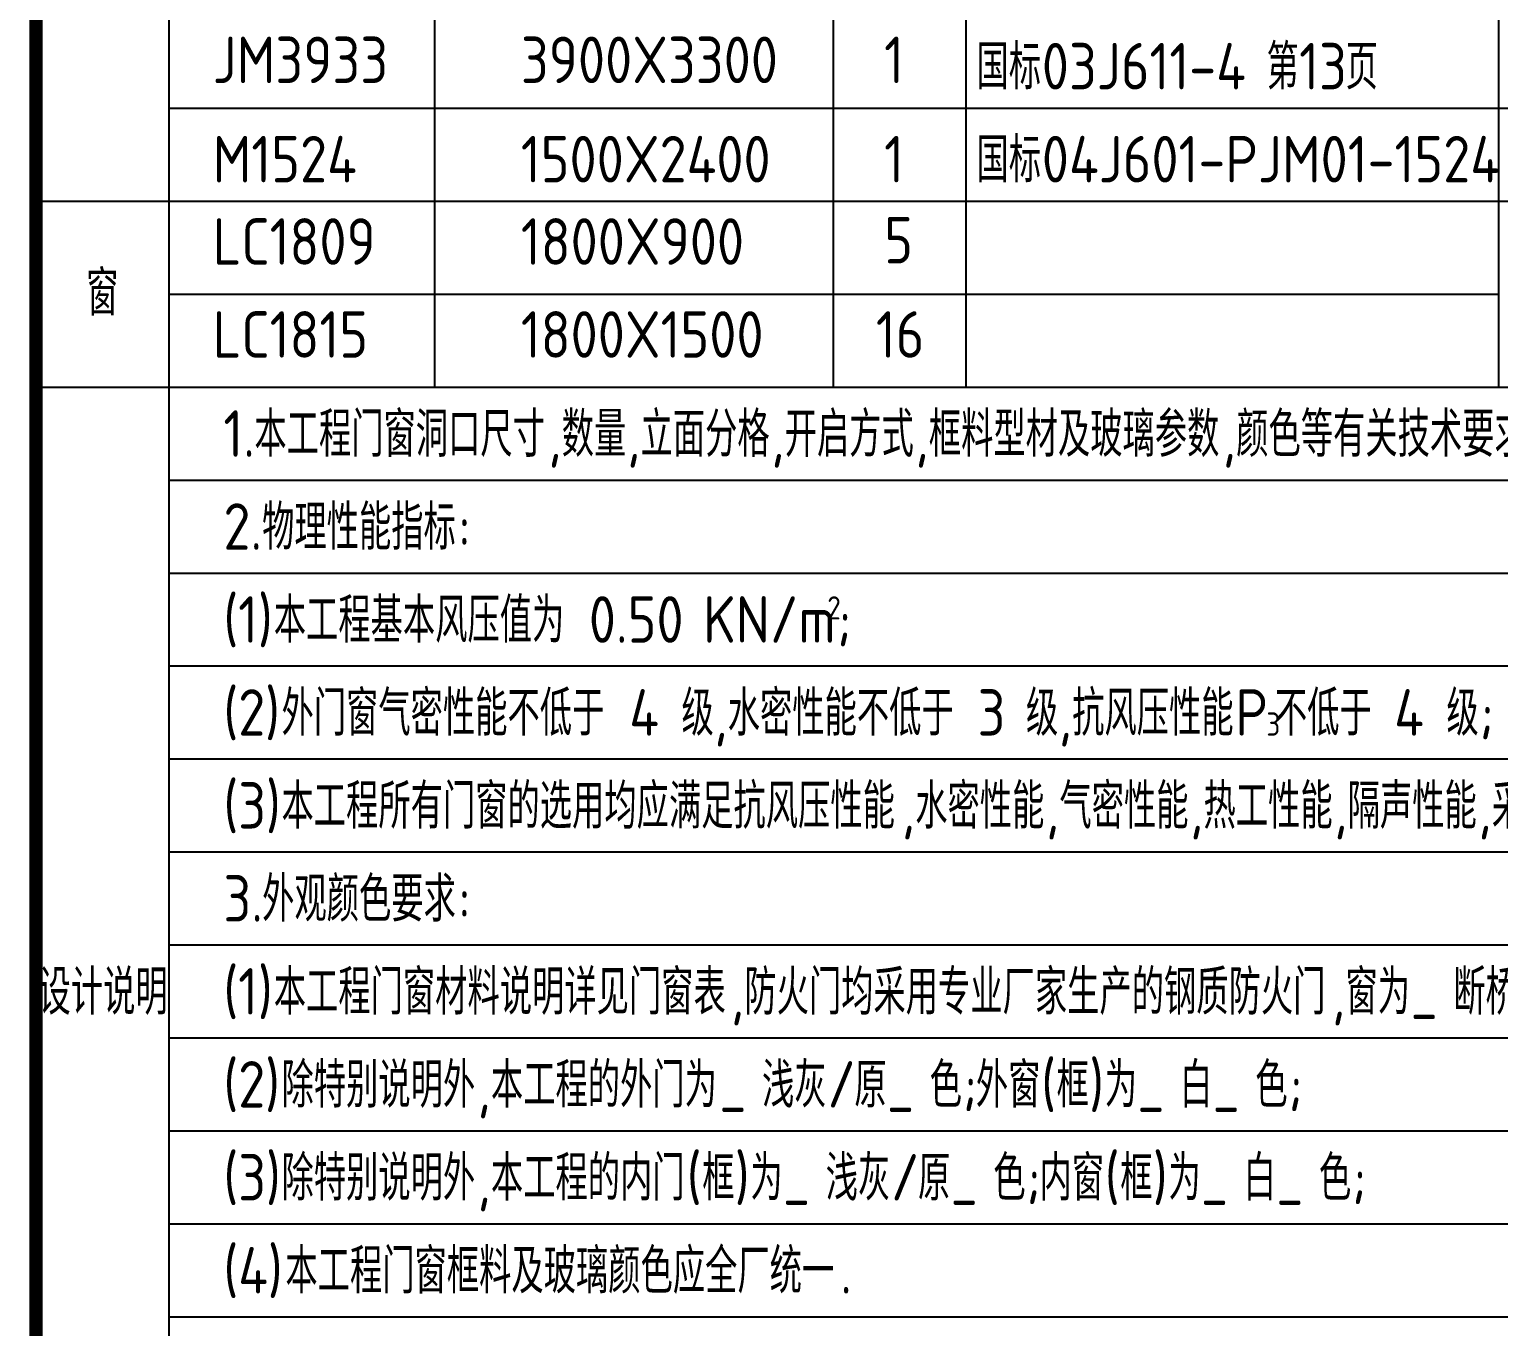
# Model space of a CAD drawing. Extents: x 238398 to 585159, y -66832 to 191977.
# Drawn here: x 439509 to 445040, y -61907 to -57023 of the extents above; entities that cross this region are included whole.
import ezdxf

# ---------------------------------------------------------------- set-up
doc = ezdxf.new("R2010")
doc.units = 0
doc.header["$LTSCALE"] = 1000
doc.header["$MEASUREMENT"] = 0
doc.layers.add('AXIS', color=8, linetype='Continuous')
doc.layers.add('PUB_TAB', color=8, linetype='Continuous')
doc.layers.add('PUB_TEXT', color=8, linetype='Continuous', lineweight=20)
doc.styles.add('_TCH_WDTABLE', font='SIMPLEX', dxfattribs={"bigfont": 'GBCBIG'})
doc.styles.get("Standard").update_dxf_attribs({"font": 'gbenor.shx', "bigfont": 'gbcbig.shx'})

msp = doc.modelspace()

# ---------------------------------------------------------------- linework, layer by layer
at = {"layer": 'AXIS', "const_width": 50}
msp.add_lwpolyline([(439534.5, -64319.8), (439534.5, -37619.8)], dxfattribs=at)
at = {"layer": 'PUB_TAB', "color": 4, "const_width": 25}
msp.add_lwpolyline([(439534.5, -62919.8), (448534.5, -62919.8), (448534.5, -54169.8), (439534.5, -54169.8)], close=True, dxfattribs=at)
at = {"layer": 'PUB_TAB', "color": 4}
for points in [[(440034.5, -54519.8), (440034.5, -62919.8)], [(441034.5, -54519.8), (441034.5, -58369.8)], [(442534.5, -54519.8), (442534.5, -58369.8)], [(443034.5, -54519.8), (443034.5, -58369.8)], [(445039.4, -54519.8), (445039.4, -58369.8)], [(440034.5, -57319.8), (448534.5, -57319.8)], [(439534.5, -57669.8), (448534.5, -57669.8)], [(440034.5, -58019.8), (445039.4, -58019.8)], [(439534.5, -58369.8), (448534.5, -58369.8)], [(440034.5, -58719.8), (448534.5, -58719.8)], [(440034.5, -59069.8), (448534.5, -59069.8)], [(440034.5, -59419.8), (448534.5, -59419.8)], [(440034.5, -59769.8), (448534.5, -59769.8)], [(440034.5, -60119.8), (448534.5, -60119.8)], [(440034.5, -60469.8), (448534.5, -60469.8)], [(440034.5, -60819.8), (448534.5, -60819.8)], [(440034.5, -61169.8), (448534.5, -61169.8)], [(440034.5, -61519.8), (448534.5, -61519.8)], [(440034.5, -61869.8), (448534.5, -61869.8)]]:
    msp.add_lwpolyline(points, dxfattribs=at)

# ---------------------------------------------------------------- texts
at = {"layer": 'PUB_TAB'}
for s, height, p in [('1.', 175, (440239.8, -58632.3)), ('本工程门窗洞口尺寸', 168.79, (440356.4, -58632.3)), ('数量', 168.79, (441513.3, -58632.3)), ('立面分格', 168.79, (441810.1, -58632.3)), ('开启方式', 168.79, (442352.6, -58632.3)), ('框料型材及玻璃参数', 168.79, (442895.2, -58632.3)), ('颜色等有关技术要求详见', 168.794, (444052.1, -58632.3)), (',', 175, (441462.3, -58632.3)), (',', 175, (441759.1, -58632.3)), (',', 175, (442301.6, -58632.3)), (',', 175, (442844.1, -58632.3)), (',', 175, (444001, -58632.3)), ('2.', 175, (440239.8, -58982.3)), ('物理性能指标', 168.79, (440385.6, -58982.3)), (':', 175, (441122.8, -58982.3)), ('(1)', 175, (440239.8, -59332.3)), ('本工程基本风压值为', 168.79, (440429.4, -59332.3)), ('0.50', 175, (441615.4, -59332.3)), ('KN/m', 175, (442045.6, -59332.3)), ('2', 87.5, (442513, -59244.8)), (';', 175, (442548.4, -59332.3)), ('(2)', 175, (440239.8, -59682.3)), ('外门窗气密性能不低于', 168.79, (440458.5, -59682.3)), ('4', 175, (441767.5, -59682.3)), ('级', 168.8, (441964.3, -59682.3)), ('水密性能不低于', 168.79, (442138.2, -59682.3)), ('3', 175, (443078.6, -59682.3)), ('级', 168.8, (443260.8, -59682.3)), ('抗风压性能', 168.79, (443434.8, -59682.3)), ('P', 175, (444049.1, -59682.3)), ('不低于', 168.79, (444198, -59682.3)), ('4', 175, (444646.8, -59682.3)), ('级', 168.8, (444843.7, -59682.3)), ('3', 87.5, (444165.8, -59682.3)), (';', 175, (444966.5, -59682.3)), (',', 175, (442087.2, -59682.3)), (',', 175, (443383.7, -59682.3)), ('(3)', 175, (440239.8, -60032.3)), ('本工程所有门窗的选用均应满足抗风压性能', 168.794, (440458.5, -60032.3)), ('水密性能', 168.79, (442844.1, -60032.3)), ('气密性能', 168.79, (443386.7, -60032.3)), ('热工性能', 168.79, (443929.2, -60032.3)), ('隔声性能', 168.79, (444471.7, -60032.3)), ('采光性能', 168.79, (445014.3, -60032.3)), (',', 175, (442793.1, -60032.3)), (',', 175, (443335.6, -60032.3)), (',', 175, (443878.2, -60032.3)), (',', 175, (444420.7, -60032.3)), (',', 175, (444963.2, -60032.3)), ('3.', 175, (440239.8, -60382.3)), ('外观颜色要求', 168.79, (440385.6, -60382.3)), (':', 175, (441122.8, -60382.3)), ('(1)', 175, (440239.8, -60732.3)), ('本工程门窗材料说明详见门窗表', 168.794, (440429.4, -60732.3)), ('防火门均采用专业厂家生产的钢质防火门', 168.794, (442200.6, -60732.3)), ('窗为', 168.79, (444463.4, -60732.3)), ('断桥铝合金', 168.79, (444869.5, -60732.3)), (',', 175, (442149.6, -60732.3)), (',', 175, (444412.3, -60732.3)), ('_', 175, (444709.1, -60732.3)), ('(2)', 175, (440239.8, -61082.3)), ('(', 175, (443318.1, -61082.3)), (')', 175, (443499.3, -61082.3)), ('除特别说明外', 168.79, (440458.5, -61082.3)), ('本工程的外门为', 168.79, (441246.8, -61082.3)), ('浅灰', 168.79, (442267.3, -61082.3)), ('/', 175, (442513.1, -61082.3)), ('原', 168.8, (442615.1, -61082.3)), ('色', 168.8, (442898.4, -61082.3)), ('外窗', 168.79, (443072.3, -61082.3)), ('框', 168.8, (443376.4, -61082.3)), ('为', 168.8, (443557.6, -61082.3)), ('白', 168.8, (443840.9, -61082.3)), ('色', 168.8, (444124.2, -61082.3)), (';', 175, (443021.3, -61082.3)), (';', 175, (444247.1, -61082.3)), (',', 175, (441195.8, -61082.3)), ('_', 175, (442106.9, -61082.3)), ('_', 175, (442738, -61082.3)), ('_', 175, (443680.5, -61082.3)), ('_', 175, (443963.8, -61082.3)), ('(3)', 175, (440239.8, -61432.3)), ('除特别说明外', 168.79, (440458.5, -61432.3)), ('本工程的内门', 168.79, (441246.8, -61432.3)), ('(', 175, (441984, -61432.3)), ('框', 168.8, (442042.4, -61432.3)), (')', 175, (442165.2, -61432.3)), ('为', 168.8, (442223.6, -61432.3)), ('浅灰', 168.79, (442506.9, -61432.3)), ('/', 175, (442752.6, -61432.3)), ('原', 168.8, (442854.7, -61432.3)), ('色', 168.8, (443138, -61432.3)), ('内窗', 168.79, (443311.9, -61432.3)), ('(', 175, (443557.6, -61432.3)), ('框', 168.8, (443616, -61432.3)), (')', 175, (443738.8, -61432.3)), ('为', 168.8, (443797.2, -61432.3)), ('白', 168.8, (444080.5, -61432.3)), ('色', 168.8, (444363.8, -61432.3)), (';', 175, (443260.8, -61432.3)), (';', 175, (444486.6, -61432.3)), (',', 175, (441195.8, -61432.3)), ('_', 175, (442346.4, -61432.3)), ('_', 175, (442977.6, -61432.3)), ('_', 175, (443920, -61432.3)), ('_', 175, (444203.3, -61432.3)), ('(4)', 175, (440239.8, -61782.3)), ('本工程门窗框料及玻璃颜色应全厂统一', 168.794, (440473.1, -61782.3)), ('.', 175, (442561.9, -61782.3))]:
    msp.add_text(s, height=height, dxfattribs=at).set_placement(p)
at = {"layer": 'PUB_TAB', "style": '_TCH_WDTABLE'}
msp.add_text('设计说明', height=168.79, dxfattribs=at).set_placement((439543.9, -60732.3))
at = {"layer": 'PUB_TEXT'}
for s, height, p in [('JM3933', 175, (440199.6, -57225.3)), ('3900X3300', 175, (441359.6, -57225.3)), ('1', 175, (442727.1, -57225.3)), ('国标', 168.79, (443074.8, -57249.2)), ('03J611-4', 175, (443320.6, -57249.2)), ('第', 168.8, (444166.4, -57249.2)), ('13', 175, (444289.3, -57249.2)), ('页', 168.8, (444464.3, -57249.2)), ('M1524', 175, (440199.6, -57599.2)), ('1500X2400', 175, (441359.6, -57599.2)), ('1', 175, (442727.1, -57599.2)), ('国标', 168.79, (443074.8, -57599.2)), ('04J601-PJM01-1524', 175, (443320.6, -57599.2)), ('LC1809', 175, (440199.6, -57909.2)), ('1800X900', 175, (441359.6, -57909.2)), ('5', 175, (442727.1, -57904.3)), ('窗', 168.8, (439723.4, -58100.5)), ('LC1815', 175, (440199.6, -58259.2)), ('1800X1500', 175, (441359.6, -58259.2)), ('16', 175, (442696.1, -58259.2))]:
    msp.add_text(s, height=height, dxfattribs=at).set_placement(p)

doc.saveas('drawing.dxf')
